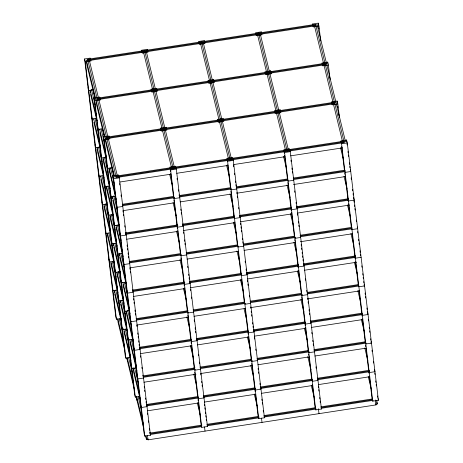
<?xml version="1.0" encoding="UTF-8"?>
<svg xmlns="http://www.w3.org/2000/svg" width="463" height="463" viewBox="0 0 463 463"><rect width="100%" height="100%" fill="white"/><g stroke="black" fill="none" stroke-linecap="round" stroke-linejoin="round"><path stroke-width="0.69" d="M84.579 58.963L90.273 58.089L90.985 61.012L85.285 61.886L84.579 58.963L115.721 316.345L116.433 319.267L121.416 318.503M312.704 25.453L312.531 24.024L318.226 23.15L318.938 26.073L320.755 41.085M87.958 60.717L315.911 25.778M318.938 26.073L313.237 26.947L312.531 24.024M93.017 89.828L88.746 90.482L88.034 87.565M94.024 97.913L99.724 97.039L100.43 99.962L94.73 100.836L94.024 97.913L125.172 355.295L125.878 358.217L130.149 357.563M328.383 65.023L327.677 62.1L321.976 62.974L322.688 65.896L328.383 65.023L330.113 79.318M97.051 98.208L325.003 63.269M95.8 99.157L326.606 63.778M97.404 99.667L325.356 64.727M96.478 118.43L92.206 119.084L91.495 116.161M102.468 128.778L98.191 129.432L97.485 126.515M103.469 136.863L109.17 135.989L109.876 138.912L104.181 139.785L103.469 136.863L134.617 394.245L135.323 397.167L139.6 396.513M337.828 103.967L337.122 101.05L331.421 101.924L332.133 104.841L337.828 103.967L339.477 117.556M106.496 137.158L334.448 102.213M105.251 138.107L336.051 102.728M106.849 138.616L334.807 103.677M99.939 147.026L95.667 147.68L94.956 144.757M105.929 157.374L101.652 158.033L100.946 155.111M112.625 167.618L107.642 168.382L106.93 165.459M103.399 175.622L99.128 176.276L98.416 173.359M112.914 175.813L118.615 174.939L119.327 177.861L150.469 435.243L144.774 436.117L144.062 433.194L112.914 175.813L113.626 178.735L144.774 436.117M346.567 140L340.872 140.868L341.578 143.79L372.727 401.172L378.421 400.298L347.279 142.917L346.567 140L346.828 142.141M115.941 176.108L343.899 141.163M113.626 178.735L119.327 177.861M176.31 169.122L175.604 166.205L169.904 167.079L170.615 169.996L176.31 169.122L207.459 426.504L201.758 427.378L201.052 424.455L198.372 402.295M233.3 160.389L232.594 157.466L226.893 158.34L227.599 161.263L233.3 160.389L264.448 417.771L258.748 418.645L258.041 415.722L255.443 394.273M290.289 151.656L289.583 148.733L283.883 149.607L284.589 152.53L290.289 151.656L321.438 409.037L315.737 409.905L315.031 406.989L312.346 384.822M341.578 143.79L347.279 142.917M119.738 182.034L171.032 174.169M176.727 173.295L228.016 165.436M233.717 164.562L285.005 156.697M290.706 155.828L342.707 147.853M109.39 185.976L105.113 186.63L104.406 183.707M115.374 196.324L111.097 196.978L110.391 194.061M106.86 204.224L102.589 204.877L101.877 201.955M122.255 204.27L173.544 196.405M179.245 195.531L230.533 187.671M236.228 186.797L287.517 178.932M293.218 178.058L344.507 170.199M122.429 204.999L173.718 197.134M179.418 196.26L230.707 188.4M236.408 187.527L287.697 179.667M293.397 178.793L345.398 170.818M122.608 205.728L174.609 197.759M179.598 196.995L231.598 189.02M236.587 188.256L287.876 180.396M293.571 179.522L344.86 171.657M123.199 210.63L174.493 202.771M180.188 201.897L231.477 194.032M237.178 193.158L288.466 185.298M293.455 184.534L345.456 176.559M112.85 214.572L108.573 215.226L107.867 212.309M119.547 224.815L114.558 225.579L113.852 222.657M110.321 232.82L106.05 233.474L105.338 230.551M125.716 232.866L177.005 225.001M182.7 224.127L233.994 216.267M239.689 215.393L291.696 207.424M296.679 206.66L348.68 198.685M125.89 233.595L177.89 225.626M182.879 224.862L234.168 216.997M239.869 216.123L291.158 208.263M296.858 207.389L348.147 199.524M125.357 234.434L177.358 226.465M182.347 225.701L234.347 217.726M240.042 216.852L291.337 208.992M297.032 208.119L348.321 200.259M126.659 239.226L177.954 231.367M183.649 230.493L234.938 222.634M240.638 221.76L291.927 213.894M297.628 213.021L349.629 205.051M116.311 243.168L112.034 243.827L111.328 240.905M122.296 253.521L118.019 254.175L117.313 251.253M113.782 261.416L109.511 262.07L108.799 259.153M129.177 261.462L180.466 253.602M186.161 252.729L237.455 244.863M243.15 243.989L294.439 236.13M300.14 235.256L351.429 227.397M129.351 262.191L180.639 254.332M186.34 253.458L237.629 245.598M243.33 244.724L294.618 236.859M300.319 235.985L352.32 228.016M129.53 262.926L181.531 254.951M186.52 254.187L238.52 246.218M243.503 245.454L295.51 237.484M300.493 236.715L351.782 228.855M130.12 267.828L181.409 259.963M187.11 259.089L238.399 251.23M244.099 250.356L295.388 242.49M300.377 241.727L352.378 233.757M120.484 271.659L115.495 272.423L114.789 269.501M125.757 282.117L121.48 282.771L120.774 279.855M117.243 290.012L112.972 290.671L112.26 287.749M132.638 290.058L183.927 282.199M189.622 281.325L241.628 273.355M246.611 272.591L298.612 264.616M303.601 263.852L355.601 255.883M132.812 290.793L184.812 282.818M189.801 282.054L241.802 274.084M246.791 273.32L298.079 265.461M303.78 264.587L355.069 256.722M132.991 291.522L184.28 283.657M189.269 282.893L241.269 274.924M246.964 274.05L298.259 266.19M303.954 265.316L355.243 257.451M133.165 292.251L127.47 293.125L126.758 290.203M361.123 257.312L355.422 258.186L354.716 255.263L352.117 233.815M133.581 296.424L184.87 288.565M190.571 287.691L241.86 279.826M247.56 278.952L298.849 271.092M304.55 270.218L356.551 262.249M123.233 300.365L118.956 301.019L118.25 298.097M129.218 310.719L124.941 311.373L124.234 308.451M136.099 318.66L188.1 310.69M193.083 309.921L244.371 302.061M250.072 301.187L301.361 293.328M307.062 292.454L358.35 284.589M136.272 319.389L187.561 311.53M193.262 310.656L244.551 302.79M250.251 301.917L301.54 294.057M307.241 293.183L358.53 285.318M136.452 320.118L188.453 312.149M193.441 311.385L245.442 303.415M250.425 302.646L302.432 294.676M307.415 293.912L358.703 286.053M137.042 325.02L188.331 317.161M194.032 316.287L245.321 308.422M251.021 307.554L302.31 299.688M308.011 298.814L359.3 290.955M126.688 328.962L122.417 329.621L121.711 326.699M133.39 339.205L128.401 339.969L127.695 337.047M139.56 347.256L190.849 339.396M196.543 338.522L247.832 330.657M253.533 329.783L304.822 321.924M310.523 321.05L361.811 313.191M139.733 347.985L191.734 340.016M196.723 339.252L248.724 331.282M253.712 330.518L305.001 322.653M310.702 321.779L361.991 313.92M139.913 348.714L191.202 340.855M196.902 339.981L248.191 332.121M253.886 331.248L305.175 323.382M310.876 322.508L362.164 314.649M140.503 353.622L191.792 345.757M197.493 344.883L248.781 337.023M254.482 336.15L305.771 328.284M311.472 327.41L362.76 319.551M136.139 367.911L131.862 368.565L131.156 365.648M143.015 375.852L195.021 367.882M200.004 367.118L251.293 359.259M256.994 358.385L308.283 350.52M313.983 349.646L365.272 341.787M143.194 376.587L194.483 368.722M200.184 367.848L251.473 359.988M257.173 359.114L308.462 351.249M314.163 350.381L365.452 342.516M143.374 377.316L195.374 369.347M200.363 368.577L252.364 360.608M257.347 359.844L309.353 351.874M314.336 351.11L366.337 343.135M143.964 382.218L195.965 374.249M200.954 373.485L252.242 365.62M257.943 364.746L309.232 356.886M314.933 356.012L366.221 348.147M146.476 404.454L197.77 396.588M203.465 395.715L254.754 387.855M260.455 386.981L311.744 379.122M317.444 378.248L369.445 370.273M146.655 405.183L198.656 397.213M203.645 396.45L255.645 388.474M260.634 387.71L312.635 379.741M317.618 378.977L368.913 371.112M146.835 405.912L198.123 398.053M203.818 397.179L255.113 389.314M260.096 388.55L312.097 380.58M317.797 379.706L369.086 371.847M147.425 410.814L198.714 402.955M204.414 402.081L255.703 394.216M261.404 393.342L312.693 385.482M318.394 384.608L369.682 376.749M149.937 433.05L201.943 425.08M206.926 424.316L258.927 416.341M263.916 415.577L315.205 407.718M320.905 406.844L372.194 398.984M150.116 433.779L201.405 425.919M207.106 425.046L258.395 417.18M264.095 416.312L315.384 408.447M321.079 407.573L372.374 399.714M150.296 434.508L201.584 426.649M207.279 425.775L259.286 417.805M264.269 417.041L316.27 409.066M321.258 408.302L373.259 400.333M145.59 435.862L146.435 439.341L147.859 439.121M375.811 404.176L377.241 403.962L376.813 400.46M147.801 438.878L148.038 439.85L375.991 404.911L375.4 400.003M350.312 169.765L350.74 171.518L345.039 172.392L344.333 169.47M314.308 25.268L342.649 142.112M340.542 147.761L343.245 158.884M357.233 226.957L357.662 228.71L351.961 229.584L351.255 226.662M344.003 176.357L347.042 188.875M347.794 198.066L348.5 200.988L354.201 200.114L353.489 197.192L353.663 198.621M360.694 255.559L360.411 254.39L360.584 255.819M347.464 204.953L350.335 216.777M364.155 284.155L364.584 285.908L358.883 286.782L358.177 283.86M350.925 233.555L353.454 243.984M367.333 311.582L368.044 314.504L362.344 315.378L361.632 312.456M354.386 262.151L357.257 273.974M371.077 341.353L371.505 343.106L365.805 343.974L365.093 341.057L362.413 318.891M357.847 290.747L360.376 301.181M374.399 369.364L374.966 371.702L369.266 372.576L368.554 369.653L365.961 348.205M361.308 319.348L364.173 331.172M377.999 398.545L378.421 400.298M364.769 347.945L367.807 360.463M376.732 401.872L377.241 403.962M375.753 403.933L375.991 404.911M368.23 376.541L371.095 388.364M372.727 401.172L372.015 398.249L369.335 376.089M260.171 33.562L288.513 150.411M258.568 33.052L287.263 151.36M293.322 178.498L293.75 180.252L288.05 181.126L287.344 178.203M257.318 34.002L285.659 150.845M296.499 205.931L297.211 208.848L291.511 209.722L290.805 206.799L287.864 182.491M283.553 156.494L286.423 168.318M300.244 235.696L300.672 237.45L294.972 238.323L294.265 235.401L291.493 212.523M287.014 185.09L290.052 197.608M303.566 263.707L304.133 266.046L298.432 266.919L297.726 263.997L295.128 242.548M290.475 213.692L293.345 225.516M295.359 242.068L295.701 243.463M307.166 292.888L307.594 294.642L301.893 295.516L301.187 292.593L298.502 270.433M293.936 242.288L296.465 252.723M310.488 320.905L311.055 323.243L305.354 324.117L304.648 321.195M297.396 270.884L300.267 282.708M314.088 350.086L314.516 351.839L308.815 352.713L308.109 349.791M300.857 299.486L303.896 312.004M317.41 378.097L317.977 380.436L312.276 381.309L311.57 378.387M304.318 328.082L307.189 339.906M321.154 407.868L321.438 409.037M307.779 356.678L310.986 369.896M311.24 385.28L314.111 397.104M203.182 42.301L231.523 159.145M201.579 41.786L230.273 160.094M236.338 187.237L236.761 188.985L231.06 189.859L230.354 186.942M200.334 42.735L228.67 159.585M239.655 215.249L240.222 217.587L234.521 218.461L233.815 215.538M226.569 165.227L229.434 177.051M243.26 244.429L243.683 246.183L237.982 247.057L237.276 244.134L234.596 221.974M230.024 193.829L233.063 206.348M246.576 272.447L247.144 274.779L241.443 275.653L240.737 272.736M233.485 222.425L236.356 234.249M250.321 302.212L250.605 303.381L244.904 304.255L244.198 301.332L241.512 279.166M236.946 251.021L239.649 262.151M253.498 329.639L254.065 331.977L248.365 332.851L247.659 329.928M240.407 279.623L243.278 291.447M257.243 359.404L257.526 360.573L251.826 361.447L251.12 358.524M244.036 308.914L246.571 319.348M260.42 386.837L260.987 389.175L255.287 390.049L254.581 387.126M247.329 336.815L250.199 348.639M264.165 416.602L264.448 417.771M250.79 365.417L253.493 376.541M254.251 394.013L257.121 405.837M146.192 51.034L174.534 167.884M144.589 50.525L173.284 168.833M179.065 194.801L179.771 197.724L174.076 198.598L173.365 195.675M143.345 51.474L171.686 168.318M182.665 223.982L183.232 226.32L177.537 227.194L176.825 224.271M169.747 174.661L172.444 185.79M186.41 253.747L186.693 254.916L180.998 255.79L180.286 252.873M173.04 202.562L176.241 215.775M189.587 281.18L190.154 283.518L184.459 284.392L183.747 281.469M176.501 231.159L179.366 242.982M193.331 310.945L193.615 312.114L187.914 312.988L187.208 310.065M179.962 259.76L182.659 270.89M196.509 338.378L197.076 340.71L191.375 341.584L190.669 338.667M183.423 288.356L186.288 300.18M200.253 368.143L200.537 369.312L194.836 370.186L194.13 367.263M186.884 316.952L189.581 328.082M203.431 395.57L203.998 397.908L198.297 398.782L197.591 395.859M190.339 345.554L193.378 358.073M207.175 425.335L207.459 426.504M193.8 374.15L196.503 385.28M197.261 402.746L200.3 415.265M89.203 59.773L117.544 176.617M122.504 205.288L122.788 206.457L117.087 207.331L116.375 204.409M92.999 89.758L95.025 98.104M102.45 128.708L104.476 137.054M111.896 167.658L113.585 174.615M94.874 97.797L86.946 65.109L86.523 61.608M96.564 104.754L104.325 136.747M113.771 175.697L105.842 143.009L105.5 140.208M91.408 89.284L95.118 104.586M101.027 128.928L104.401 142.835M110.472 167.878L114.182 183.18M125.681 232.721L126.243 235.054L120.548 235.927L119.836 233.011M90.152 90.198L96.564 116.624M99.597 129.148L106.177 156.268M109.048 168.092L115.455 194.524M96.634 119.055L96.97 120.444M105.911 157.304L106.756 160.783M115.356 196.254L116.034 199.038M90.58 94.406L96.987 120.831M99.858 132.655L106.774 161.176M116.051 199.426L109.048 169.504M95.037 118.574L98.411 132.487M104.488 157.524L108.029 172.132M113.765 195.78L117.307 210.387M129.42 262.486L129.704 263.655L124.009 264.529L123.297 261.607M93.613 118.794L100.193 145.92M103.058 157.744L109.471 184.176M112.509 196.694L118.748 222.425M99.921 146.956L100.766 150.434M109.372 185.906L110.044 188.684M118.817 224.856L119.153 226.245M93.867 122.307L100.784 150.822M103.486 161.952L109.893 188.377M112.764 200.201L119.68 228.722M98.497 147.176L102.039 161.778M107.948 186.12L111.323 200.033M117.394 225.07L121.103 240.372M132.597 289.913L133.026 291.667M97.074 147.39L103.486 173.822M106.519 186.34L112.764 212.077M115.97 225.29L122.545 252.416M103.382 175.552L103.891 177.642M112.665 213.808L113.672 217.98M122.278 253.452L122.955 256.236M97.496 151.598L103.909 178.029M113.695 218.368L106.779 189.853L106.438 187.052M122.973 256.624L116.057 227.402M101.958 175.772L105.332 189.68M111.409 214.722L115.119 230.024M120.855 253.672L124.397 268.274M136.342 319.678L136.626 320.847L130.931 321.721L130.219 318.804M100.535 175.992L107.115 203.118M109.98 214.942L116.392 241.368M119.263 253.192L125.67 279.623M106.843 204.154L107.688 207.627M116.294 243.098L116.965 245.882M125.739 282.048L126.584 285.526M100.789 179.499L107.705 208.02M110.408 219.144L116.989 246.27M119.686 257.399L126.098 283.831M105.251 203.674L108.961 218.976M114.865 243.318L118.239 257.231M124.316 282.268L127.522 295.481M139.664 347.696L140.086 349.449L134.392 350.323L133.68 347.4M103.996 204.588L110.408 231.02M113.441 243.538L119.686 269.269M122.892 282.488L129.466 309.614M110.304 232.75L110.813 234.834M119.755 271.7L120.091 273.089M129.2 310.65L129.877 313.428M104.418 208.796L110.831 235.227M113.701 247.051L120.617 275.566M129.895 313.816L122.979 284.595M108.88 232.97L112.254 246.877M118.158 271.22L122.041 287.216M127.609 310.169L131.318 325.472M142.841 375.123L143.547 378.045L137.852 378.919L137.141 375.997M107.457 233.184L113.695 258.921M116.902 272.134L123.314 298.566M126.353 311.084L132.592 336.821M113.765 261.346L114.61 264.824M123.216 300.296L123.887 303.08M132.661 339.246L133.165 341.329M114.627 265.212L107.711 236.697L107.375 233.896M123.905 303.468L116.907 273.546M126.607 314.597L133.523 343.112M112.341 261.566L116.051 276.868M121.786 300.516L125.16 314.423M131.237 339.466L134.444 352.679M146.586 404.888L147.008 406.641L141.313 407.515L140.602 404.598M110.917 261.786L117.33 288.212M120.363 300.73L126.607 326.467M129.814 339.68L136.388 366.806M117.226 289.942L117.903 292.726M126.677 328.892L127.012 330.287M136.122 367.842L136.793 370.626M111.34 265.993L117.752 292.419M120.617 304.243L127.03 330.675M136.816 371.013L129.895 341.792M115.802 290.162L119.176 304.075M125.247 329.112L128.963 344.414M134.698 368.062L138.24 382.67M149.763 432.32L150.469 435.243M114.378 290.382L120.617 316.113M123.656 328.637L130.404 356.458M133.101 367.581L139.513 394.013M120.687 318.544L121.028 319.933M130.138 357.494L130.809 360.272M139.583 396.438L140.086 398.527M114.633 293.895L121.549 322.41M130.826 360.665L123.91 331.444M133.529 371.789L140.445 400.31M119.263 318.764L122.973 334.06M128.708 357.708L132.25 372.316M138.159 396.658L141.36 409.877M117.839 318.978L124.252 345.41M127.284 357.928L133.529 383.665M136.73 396.878L143.31 424.004M124.842 350.312L118.094 322.491L117.671 318.99M126.7 357.963L134.455 389.956M135.977 396.218L143.738 428.211M347.001 143.571L347.175 145M347.956 151.436L348.124 152.865M348.384 155.012L348.558 156.442M349.339 162.878L349.513 164.307M349.768 166.448L349.941 167.878M351.157 177.89L351.33 179.32M352.54 189.326L352.713 190.756M353.061 193.621L353.228 195.05M353.923 200.768L354.097 202.198M354.444 205.057L354.617 206.486M354.872 208.634L355.046 210.063M356.261 220.07L356.435 221.499M357.644 231.512L357.818 232.941M358.594 239.377L358.767 240.806M359.028 242.948L359.201 244.377M359.977 250.813L360.15 252.242M361.794 265.826L361.968 267.255M362.749 273.691L362.923 275.12M363.183 277.268L363.357 278.697M363.698 281.556L363.872 282.986M364.132 285.133L364.306 286.562M365.081 292.998L365.255 294.427M365.515 296.569L365.689 297.998M366.899 308.011L367.072 309.44M368.288 319.447L368.461 320.876M369.237 327.312L369.41 328.742M369.671 330.889L369.844 332.318M370.62 338.754L370.794 340.183M371.054 342.325L371.228 343.754M372.003 350.19L372.177 351.62M373.392 361.632L373.566 363.061M374.341 369.497L374.515 370.927M374.775 373.068L374.949 374.498M375.725 380.933L375.898 382.363M376.159 384.51L376.332 385.939M377.542 395.946L377.715 397.376M337.122 101.05L337.469 103.909M337.73 106.05L337.903 107.48M338.679 113.915L338.852 115.345M341.561 146.592L344.507 170.899M344.761 173.04L344.935 174.476M345.109 175.905L348.135 200.925M348.483 203.784L351.51 228.809M354.971 257.405L355.144 258.834M355.491 261.699L358.431 286.007M358.952 290.295L362.066 316.032M365.18 341.769L365.353 343.199M365.614 345.346L365.787 346.775M368.814 371.801L368.988 373.23M327.677 62.1L327.85 63.529M329.407 76.401L329.581 77.83M318.226 23.15L318.573 26.009M318.747 27.439L318.92 28.868M290.967 160.169L291.14 161.604M291.916 168.034L292.089 169.464M292.35 171.611L292.523 173.04M294.688 190.912L294.856 192.342M296.071 202.354L296.245 203.784M297.454 213.79L297.628 215.22M298.404 221.655L298.577 223.085M298.838 225.232L299.011 226.662M301.176 244.533L301.349 245.963M301.604 248.11L301.778 249.54M302.125 252.399L302.298 253.828M302.559 255.975L302.733 257.405M302.993 259.552L303.167 260.982M305.325 278.853L305.499 280.283M306.709 290.289L306.882 291.725M307.663 298.155L307.837 299.584M308.098 301.731L308.271 303.161M309.047 309.597L309.22 311.026M309.481 313.173L309.654 314.603M311.813 332.475L311.987 333.904M312.768 340.34L312.942 341.769M313.202 343.911L313.376 345.34M315.969 366.789L316.142 368.224M318.307 386.096L318.48 387.525M318.735 389.672L318.909 391.102M319.69 397.532L319.864 398.961M320.124 401.108L320.298 402.538M318.411 408.742L319.001 413.644M284.589 152.53L315.737 409.905M284.143 151.748L284.317 153.184M284.571 155.325L287.604 180.35M291.065 208.946L291.239 210.376M294.352 236.113L294.526 237.542M294.781 239.689L294.954 241.119M297.987 266.144L298.155 267.573M301.274 293.31L301.448 294.74M301.702 296.887L304.822 322.624M304.99 324.054L305.163 325.483M305.424 327.63L308.364 351.938M308.624 354.079L308.798 355.509M308.971 356.938L311.738 379.816M233.543 165.332L233.717 166.761M234.498 173.197L234.672 174.626M235.447 181.062L235.621 182.491M235.881 184.639L236.055 186.068M236.83 192.498L237.004 193.928M237.264 196.075L237.438 197.504M238.648 207.517L238.821 208.946M240.552 223.241L240.725 224.671M240.986 226.818L241.159 228.247M241.42 230.395L241.588 231.824M242.369 238.26L242.543 239.689M242.803 241.831L242.977 243.26M245.135 261.138L245.309 262.567M246.09 268.997L246.264 270.427M247.474 280.439L247.647 281.869M247.908 284.016L248.081 285.445M249.291 295.452L249.464 296.881M250.674 306.894L250.848 308.323M251.195 311.182L251.368 312.612M251.629 314.759L251.797 316.188M252.578 322.618L252.752 324.048M253.012 326.195L253.186 327.625M254.395 337.637L254.569 339.066M255.779 349.073L255.952 350.503M258.117 368.38L258.29 369.81M258.545 371.951L258.719 373.381M259.934 383.393L260.108 384.822M261.838 399.118L262.006 400.547M262.266 402.694L262.44 404.124M263.221 410.559L263.395 411.989M261.508 418.176L262.012 422.378M227.599 161.263L258.748 418.645M227.674 164.776L230.615 189.083M230.875 191.231L231.049 192.66M231.222 194.09L233.989 216.968M237.363 244.852L237.536 246.281M238.138 251.287L240.91 274.165M244.285 302.044L244.458 303.473M245.06 308.48L247.832 331.358M248.006 332.787L248.18 334.217M248.521 337.076L251.38 360.671M251.722 363.53L254.754 388.555M254.928 389.985L255.096 391.414M177.074 178.359L177.248 179.789M178.458 189.795L178.631 191.225M180.796 209.102L180.969 210.532M181.23 212.673L181.403 214.103M183.562 231.98L183.736 233.41M184.517 239.846L184.691 241.275M184.945 243.416L185.119 244.846M187.718 266.294L187.891 267.724M188.667 274.16L188.84 275.589M189.101 277.736L189.274 279.166M190.484 289.172L190.658 290.602M191.439 297.038L191.613 298.467M194.205 319.916L194.379 321.345M195.154 327.781L195.328 329.21M195.589 331.358L195.762 332.787M198.361 354.236L198.529 355.665M199.31 362.101L199.484 363.53M200.693 373.537L200.867 374.966M201.648 381.402L201.822 382.832M202.076 384.979L202.25 386.408M204.414 404.28L204.588 405.71M204.849 407.857L205.022 409.286M205.364 412.145L205.537 413.575M205.798 415.722L205.971 417.151M206.232 419.293L206.405 420.722M204.519 426.915L205.028 431.117M170.615 169.996L201.758 427.378M170.251 169.938L170.425 171.368M170.685 173.509L173.625 197.823M173.885 199.964L174.059 201.393M174.233 202.823L176.999 225.701M177.173 227.13L177.346 228.56M177.607 230.707L180.547 255.015M180.894 257.874L183.921 282.899M184.095 284.328L184.268 285.758M184.529 287.905L187.556 312.924M187.816 315.071L190.843 340.097M191.103 342.238L191.277 343.668M191.537 345.815L194.391 369.405M194.738 372.269L197.765 397.289M198.025 399.436L198.199 400.865M119.657 183.516L119.824 184.945M121.04 194.958L121.213 196.387M122.944 210.688L123.112 212.118M123.372 214.259L123.546 215.689M124.761 225.701L124.929 227.13M127.093 245.002L127.267 246.432M127.528 248.579L127.701 250.008M128.048 252.867L128.216 254.297M128.477 256.444L128.65 257.874M129.866 267.88L130.034 269.31M130.294 271.457L130.468 272.886M133.581 298.623L133.755 300.053M134.015 302.2L134.189 303.63M134.964 310.065L135.138 311.495M135.399 313.636L135.572 315.066M136.782 325.078L136.955 326.508M137.737 332.943L137.91 334.373M138.171 336.514L138.344 337.949M138.686 340.809L138.859 342.238M139.12 344.379L139.294 345.809M140.503 355.821L140.677 357.251M141.886 367.257L142.06 368.687M144.224 386.564L144.398 387.994M144.659 390.135L144.832 391.571M145.608 398.001L145.781 399.43M146.042 401.577L146.215 403.007M147.425 413.019L147.599 414.449M148.38 420.879L148.554 422.308M149.329 428.744L149.503 430.173M147.529 435.648L148.038 439.85M146.013 435.833L146.435 439.341M112.422 197.4L112.596 198.801M119.344 254.598L119.518 255.998M126.266 311.796L126.521 313.897M133.188 368.988L133.442 371.089M136.562 396.889L136.99 400.391M104.181 139.785L135.323 397.167M96.142 101.958L96.397 104.059M103.064 159.156L103.318 161.257M109.986 216.348L110.24 218.449M113.36 244.25L113.528 245.65M120.282 301.442L120.449 302.843M127.117 357.94L127.539 361.441M94.73 100.836L125.878 358.217M90.152 91.605L90.326 93.005M97.074 148.802L97.328 150.903M103.996 206L104.25 208.101M110.917 263.192L111.172 265.293M114.297 291.094L114.465 292.494M85.285 61.886L116.433 319.267M147.263 49.356L141.562 50.23L142.274 53.152L147.969 52.278L147.263 49.356M204.252 40.622L198.552 41.496L199.264 44.413L204.959 43.539L204.252 40.622M261.242 31.883L255.541 32.757L256.247 35.68L261.948 34.806L261.242 31.883M315.558 24.319L87.6 59.258L116.3 177.566L344.252 142.627L315.558 24.319M317.155 24.828L86.355 60.207L114.697 177.057L345.496 141.678L317.155 24.828M156.708 88.306L151.013 89.18L151.719 92.102L157.42 91.228L156.708 88.306M213.698 79.572L207.997 80.446L208.709 83.363L214.41 82.489L213.698 79.572M270.687 70.833L264.986 71.707L265.698 74.63L271.393 73.756L270.687 70.833M166.159 127.256L160.458 128.129L161.165 131.046L166.865 130.178L166.159 127.256M223.143 118.516L217.448 119.39L218.154 122.313L223.855 121.439L223.143 118.516M280.132 109.783L274.437 110.657L275.144 113.58L280.844 112.706L280.132 109.783"/></g></svg>
